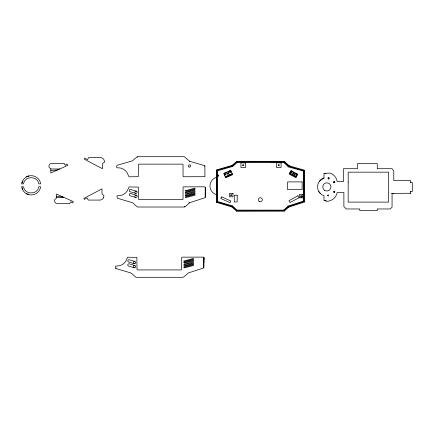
<?xml version="1.0" encoding="UTF-8"?>
<svg xmlns="http://www.w3.org/2000/svg" width="434" height="434" viewBox="0 0 434 434"><rect width="100%" height="100%" fill="white"/><g stroke="black" fill="none" stroke-linecap="round" stroke-linejoin="round"><path stroke-width="0.65" d="M203.871 258.713L203.817 257.508L203.215 257.107L181.96 257.15L181.586 257.715L181.586 269.46L181.108 269.932L137.594 269.932L136.992 269.335L136.867 257.351L127.618 257.226L127.016 258.55A10.351 10.351 0 0 1 116.855 266.031L115.58 266.064L115.753 268.462L131.095 273.019L135.983 277.299L182.866 277.299L183.75 276.946L188.264 272.97L203.682 267.973L203.871 257.758L203.871 262.657M205.32 188.421L205.271 187.217L204.669 186.815L183.408 186.864L183.034 187.423L183.034 199.168L182.557 199.645L139.043 199.645L138.446 199.043L138.354 187.103L129.072 186.935L128.464 188.258A10.351 10.351 0 0 1 118.308 195.739L117.006 195.81L117.202 198.17L132.544 202.727L137.437 207.013L184.32 207.013L185.204 206.66L189.712 202.678L205.136 197.682L205.298 187.466L205.32 192.365M50.838 168.972L50.811 172.987L67.899 165.316L66.662 164.003L65.268 165.316L64.02 163.33L51.646 163.33A2.995 2.995 0 0 0 49.118 167.405L50.838 168.972L59.756 168.972M304.473 170.34L303.507 171.077L288.675 166.971L283.836 162.403L284.265 161.329L289.294 165.88L303.979 170.009L304.576 170.513L304.739 201.533L304.348 202.065L288.697 207.137L284.21 211.184L236.85 211.277L231.962 206.996L216.42 202.287L216.561 169.9L231.897 165.446L236.997 161.302L284.265 161.329M236.476 211.201L236.91 210.121L283.787 210.121L288.062 206.074L303.507 201.126L304.549 201.951M22.199 182.909L22.893 181.228M334.522 192.029C333.806 189.522 332.997 193.927 334.902 191.551M291.263 172.553L292.006 171.153M292.359 175.097L293.715 172.553L290.916 171.061L289.559 173.611L296.178 177.126M293.379 175.64L294.735 173.095L297.534 174.582M296.102 175.124L296.845 173.725M288.485 166.786L289.087 165.734M189.43 161.877L189.739 161.334L184.293 156.701L137.86 156.701L136.71 157.146L132.343 160.895L117.283 165.202C116.1 165.745 116.328 168.788 118.124 167.763A10.524 10.524 0 0 1 128.339 175.51L129.115 176.839L138.24 176.665L138.43 164.768L138.902 164.155L182.508 164.133L183.039 164.66L183.039 176.117L183.414 176.757L204.94 176.692L204.853 165.717L189.739 161.334M288.675 166.971L289.294 165.88M231.962 206.996L232.586 205.922L217.526 201.501L216.62 202.439M288.572 166.048L288.887 165.582M334.43 192.148L334.066 192.642L334.066 190.917M410.716 182.454L410.716 180.647L393.79 180.647L393.79 171.007L392.092 168.707L377.287 168.707L377.287 163.651L357.48 163.651L357.48 168.707L343.533 168.707L343.229 169.016L343.641 181.493L337.18 181.591A10.606 10.606 0 0 0 331.115 173.459L330.128 173.079L323.976 173.367L323.976 178.135L322.212 178.862L320.287 180.338L318.806 182.264A9.288 9.288 0 0 0 318.811 191.551C320.042 193.439 321.778 195.029 323.976 195.68L323.976 200.475L326.026 200.475L326.032 201.327A10.79 10.79 0 0 0 337.18 192.539L343.885 192.539L343.885 206.6L346.24 208.96L359.759 208.96L359.759 210.544L377.287 210.544L377.287 208.96L390.188 208.96L392.059 207.164L392.076 193.369L410.716 193.255L410.716 191.551M334.522 182.492L334.023 182.779L334.066 181.493M319.646 181.179L322.212 178.862L323.976 178.016M287.747 166.092L288.529 165.245M115.753 268.462L116.203 267.995M216.452 170.014L217.461 170.774L232.749 166.444L237.197 162.403L283.836 162.403M300.946 197.806L302.932 196.076M320.292 180.349L321.122 179.703L321.93 179.703M204.436 166.157L204.919 165.793M230.866 170.741L227.969 172.032L229.494 175.455M224.487 174.842L231.333 171.793M228.203 175.396L225.317 176.681L225.539 177.213L232.391 174.164M229.255 174.929L232.157 173.638M26.338 176.947L28.671 175.982L28.693 176.372L28.405 176.096M216.322 177.37L214.499 178.124A9.103 9.103 0 0 0 214.499 193.895L216.696 194.806M50.838 170.448L57.359 170.047M410.287 193.26L410.716 193.255M325.972 173.367L324.838 173.367M326.026 200.475L324.838 200.475M217.461 175.043L218.617 175.043L218.617 176.204L217.461 176.204M217.461 175.613L218.617 175.613M410.293 182.454L412.3 182.454L412.3 191.551L410.293 191.551M391.571 193.374L393.801 193.374M28.405 194.448L28.693 194.448M56.463 197.302L63.738 197.302M56.463 196.564L56.463 198.04L54.744 199.602A2.995 2.995 0 0 0 57.272 203.682L69.646 203.682L70.888 201.696L72.288 203.009L73.525 201.696L56.436 194.025L56.463 196.564L62.984 196.965M328.055 177.777L329.26 177.935M135.706 193.407L136.005 193.45A1.156 1.156 0 0 0 137.122 191.996A1.156 1.156 0 0 0 135.43 191.296L135.191 191.481A1.156 1.156 0 0 0 134.893 192.593L135.007 192.87A1.156 1.156 0 0 0 135.706 193.407L130.129 191.709A1.156 1.156 0 0 1 129.316 190.298A1.156 1.156 0 0 1 130.726 189.479L136.303 191.182M134.258 263.698L134.556 263.736A1.156 1.156 0 0 0 135.668 262.288A1.156 1.156 0 0 0 133.976 261.588L133.737 261.767A1.156 1.156 0 0 0 133.439 262.885L133.553 263.161A1.156 1.156 0 0 0 134.258 263.698L128.681 262A1.156 1.156 0 0 1 127.862 260.584A1.156 1.156 0 0 1 129.278 259.771L134.855 261.469M136.303 195.219L130.672 193.531C129.256 193.097 128.627 195.43 130.075 195.761L135.706 197.443M134.855 265.505L129.218 263.823A1.156 1.156 0 0 0 127.808 264.637A1.156 1.156 0 0 0 128.621 266.053L134.258 267.735M26.338 193.678L28.671 194.644L31.172 194.974A9.662 9.662 0 0 0 40.498 187.813L40.639 186.756L38.767 186.756C37.758 194.964 24.581 194.964 23.572 186.756L21.7 186.756L21.841 187.813A9.662 9.662 0 0 0 28.671 194.644L28.693 194.253M296.992 175.602L290.384 172.086L289.831 173.101L292.63 174.587M293.65 175.13L296.449 176.616M283.939 162.142L287.948 165.875M232.586 205.922L236.91 210.121M334.343 181.537L334.902 182.264M318.811 191.551L320.287 193.477M288.062 206.074L288.697 207.137M188.964 202.342L189.278 202.873M232.13 165.327L232.749 166.444M283.787 210.121L284.286 211.152M184.624 206.372L184.868 206.888M224.497 174.837L224.015 173.79L226.911 172.499L228.436 175.922M229.765 170.757L230.411 172.206M224.763 172.982L225.409 174.43M224.845 175.629L225.306 176.687M22.199 187.716L22.893 189.398M236.796 161.367L237.197 162.403M137.242 156.815L137.442 157.336M205.298 187.466L205.32 188.258M203.844 257.758L203.866 258.55M217.526 201.501L217.461 170.774M205.298 187.298L205.32 197.264M203.844 257.59L203.871 267.556M303.507 171.077L303.507 201.126M273.87 161.247L273.87 162.403M271.565 161.247L271.565 162.403M28.405 194.134L28.405 194.535M28.129 176.209L28.129 176.605M28.129 194.02L28.129 194.421M348.193 182.166L348.155 202.103L388.56 202.103L388.56 172.168L348.193 172.168L348.193 182.166M21.841 182.812L21.7 183.87L23.572 183.87C24.581 175.667 37.758 175.667 38.767 183.87L40.639 183.87L40.498 182.812A9.662 9.662 0 0 0 21.841 182.812M185.334 190.759L185.736 191.28L194.833 188.953L195.126 188.448L194.725 188.139L185.334 190.759M185.334 192.251L185.736 192.772L194.833 190.445L195.126 189.94L194.725 189.631L185.334 192.251M185.427 193.938L185.828 194.459L194.926 192.132L195.219 191.627L194.817 191.318L185.427 193.938M185.394 195.56L185.795 196.081L194.893 193.754L195.186 193.244L194.785 192.94L185.394 195.56M185.361 197.052L185.757 197.573L194.855 195.246L195.148 194.736L194.752 194.432L185.361 197.052M183.886 261.051L184.287 261.572L193.385 259.244L193.678 258.735L193.276 258.431L183.886 261.051M183.886 262.543L184.282 263.064L193.38 260.736L193.672 260.232L193.276 259.923L183.886 262.543M183.973 264.225L184.374 264.745L193.472 262.424L193.765 261.914L193.363 261.61L183.973 264.225M183.94 265.847L184.341 266.368L193.439 264.046L193.732 263.536L193.331 263.226L183.94 265.847M183.907 267.339L184.309 267.859L193.407 265.537L193.7 265.028L193.298 264.724L183.907 267.339M327.621 195.295C328.326 197.492 329.335 193.738 327.621 195.295M104.306 162.088L102.451 163.71L102.451 168.718L84.261 159.148L84.766 158.188L87.516 159.636L88.704 157.509L100.314 157.509A4.031 4.031 0 0 1 103.878 159.663L104.127 160.238A4.031 4.031 0 0 1 104.306 162.088M221.242 197.302L220.825 198.517L230.08 202.667L230.839 200.975L221.476 196.776L221.242 197.302M103.661 197.345L103.411 197.92A4.031 4.031 0 0 1 99.847 200.074L88.238 200.074L87.05 197.947L84.299 199.396L83.795 198.441L101.985 188.866L101.985 193.873L103.84 195.495A4.031 4.031 0 0 1 103.661 197.345M291.116 170.681L289.288 174.115L295.907 177.636L297.735 174.202L291.116 170.681M288.382 206.606L284.037 210.636L236.704 210.636L232.271 206.459L217.071 201.973L216.886 170.34L232.44 165.886L236.997 161.882L284.042 161.882L288.984 166.428L303.99 170.708L303.99 201.506L288.382 206.606M135.43 195.333L135.191 195.517A1.156 1.156 0 0 0 134.893 196.629L135.007 196.906A1.156 1.156 0 0 0 136.585 197.329A1.156 1.156 0 0 0 137.003 195.756A1.156 1.156 0 0 0 135.43 195.333M133.976 265.624L133.737 265.803A1.156 1.156 0 0 0 133.439 266.921L133.553 267.198A1.156 1.156 0 0 0 135.131 267.621A1.156 1.156 0 0 0 135.554 266.042A1.156 1.156 0 0 0 133.976 265.624M297.914 195.75L288.957 200.73L289.961 202.542L298.988 197.79L297.914 195.75M230.687 170.345L223.841 173.394L225.778 177.739L232.624 174.69L230.687 170.345M281.107 162.842L276.496 162.842L276.496 167.453L281.107 167.453L281.107 162.842M245.568 162.88L240.951 162.88L240.951 167.497L245.568 167.497L245.568 162.88M302.118 181.906L287.563 181.906L287.563 189.609L302.118 189.609L302.118 181.906M232.939 193.358L229.477 193.358L229.477 196.819L232.939 196.819L232.939 193.358M302.932 194.351L299.471 194.351L299.471 197.806L302.932 197.806L302.932 194.351M237.181 195.229L234.268 195.229L234.268 201.929L237.181 201.929L237.181 195.229M230.921 195.588A0.575 0.575 0 0 0 231.789 195.088A0.575 0.575 0 0 0 230.921 194.589A0.575 0.575 0 0 0 230.921 195.588M278.514 165.647A0.575 0.575 0 0 0 279.377 165.148A0.575 0.575 0 0 0 278.514 164.649A0.575 0.575 0 0 0 278.514 165.647M242.85 165.593A0.575 0.575 0 0 0 243.816 165.338A0.575 0.575 0 0 0 243.111 164.632A0.575 0.575 0 0 0 242.85 165.593M300.914 196.58A0.575 0.575 0 0 0 301.776 196.076A0.575 0.575 0 0 0 300.914 195.577A0.575 0.575 0 0 0 300.914 196.58M333.616 182.611A0.575 0.575 0 0 0 334.581 182.356A0.575 0.575 0 0 0 333.871 181.651A0.575 0.575 0 0 0 333.616 182.611M328.326 178.949A0.575 0.575 0 0 0 329.189 178.45A0.575 0.575 0 0 0 328.326 177.951A0.575 0.575 0 0 0 328.326 178.949M188.947 166.944A1.156 1.156 0 0 0 190.678 165.945A1.156 1.156 0 0 0 188.947 164.947A1.156 1.156 0 0 0 188.947 166.944M259.31 201.495A2.018 2.018 0 0 0 262.342 199.759A2.018 2.018 0 0 0 259.315 198.002A2.018 2.018 0 0 0 259.31 201.495M324.524 190.26A4.085 4.085 0 0 0 330.925 187.249A4.085 4.085 0 0 0 325.115 183.213A4.085 4.085 0 0 0 324.524 190.26"/></g></svg>
